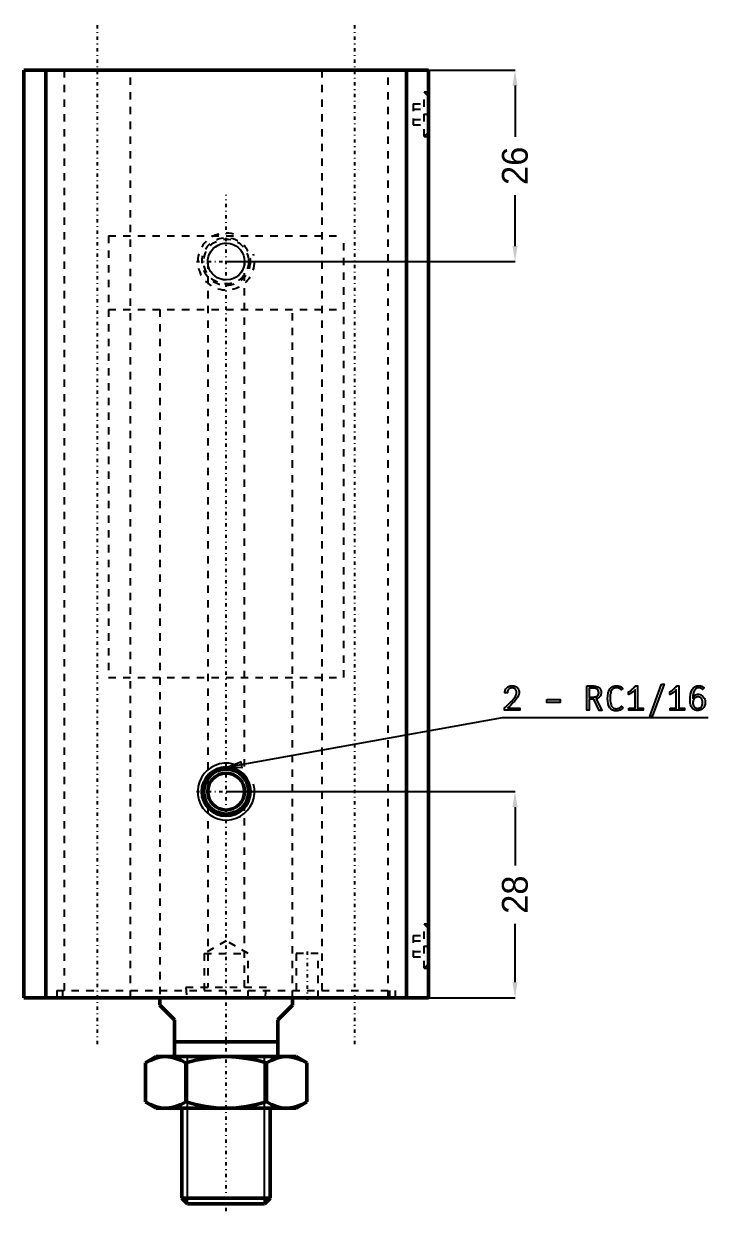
# Model space of a CAD drawing. Header units: millimetres. Extents: x -52 to 298, y -275 to 56.
# Drawn here: x -35.4 to 57.6, y -274.9 to -113.6 of the extents above; entities that cross this region are included whole.
import ezdxf

# ---------------------------------------------------------------- set-up
doc = ezdxf.new("R2010")
doc.units = ezdxf.units.MM
doc.linetypes.add('Center', pattern=[1.5, 0.45, -0.5, 0.05, -0.5])
doc.linetypes.add('Dashed', pattern=[2, 1, -1])
for name, color, linetype, lineweight in [('2d ConnectionPoints', 7, 'Continuous', 50), ('AM_0', 7, 'Continuous', 50), ('AM_5', 3, 'Continuous', 25), ('AM_7', 7, 'Center', 25), ('AM_9', 6, 'Dashed', 25)]:
    doc.layers.add(name, color=color, linetype=linetype, lineweight=lineweight)
doc.dimstyles.new('ISO-25', dxfattribs={"dimtxt": 2.5, "dimasz": 2.5, "dimexe": 1.25, "dimexo": 0.625, "dimtad": 1, "dimtxsty": 'Standard', "dimcen": 2.5, "dimadec": 0, "dimazin": 0, "dimtfac": 1, "dimtmove": 0, "dimatfit": 3, "dimfxl": 1, "dimarcsym": 0})

# ---------------------------------------------------------------- blocks, each defined once
blk = doc.blocks.new('1_JEXP_32_50ST_EX_rod_0_in_JEXP_FC_H_32_50ST_EX__0__4')
at = {"layer": 'AM_0'}
for p, q in [((-9, 0), (-9, -1)), ((9, -1), (9, 0)), ((-7, -3), (-9, -1)), ((9, -1), (7, -3)), ((-7, -8), (-7, -3)), ((7, -3), (7, -8)), ((-7, -6), (7, -6)), ((-9.5, -8), (-10.97, -8.85)), ((-9.5, -8), (9.5, -8)), ((10.97, -8.85), (9.5, -8)), ((-10.97, -8.85), (-10.97, -14.15)), ((-5.48, -8.85), (-5.48, -14.15)), ((5.48, -8.85), (5.48, -14.15)), ((10.97, -8.85), (10.97, -14.15)), ((-10.97, -14.15), (-9.5, -15)), ((9.5, -15), (10.97, -14.15)), ((-9.5, -15), (9.5, -15)), ((-6, -15), (-6, -27.23)), ((6, -27.23), (6, -15)), ((-6, -27.23), (-5.23, -28)), ((-6, -27.23), (6, -27.23)), ((5.23, -28), (6, -27.23)), ((-5.23, -28), (5.23, -28))]:
    blk.add_line(p, q, dxfattribs=at)
for points in [[(-8.23, -8), (-8.42, -8), (-9.06, -8.08), (-9.7, -8.26), (-10.34, -8.52), (-10.97, -8.85)], [(-5.48, -8.85), (-6.15, -8.5), (-6.83, -8.23), (-7.53, -8.06), (-8.23, -8)], [(0, -8), (-0.03, -8), (-1.4, -8.06), (-2.76, -8.23), (-4.13, -8.5), (-5.48, -8.85)], [(5.48, -8.85), (4.15, -8.5), (2.8, -8.23), (1.4, -8.06), (0, -8)], [(8.23, -8), (8.03, -8), (7.39, -8.08), (6.76, -8.26), (6.12, -8.52), (5.48, -8.85)], [(10.97, -8.85), (10.3, -8.5), (9.63, -8.23), (8.93, -8.06), (8.23, -8)], [(-10.97, -14.15), (-10.3, -14.5), (-9.63, -14.77), (-8.93, -14.94), (-8.23, -15)], [(-8.23, -15), (-8.03, -15), (-7.39, -14.92), (-6.76, -14.74), (-6.12, -14.48), (-5.48, -14.15)], [(-5.48, -14.15), (-4.15, -14.5), (-2.8, -14.77), (-1.4, -14.94), (0, -15)], [(0, -15), (0.03, -15), (1.4, -14.94), (2.76, -14.77), (4.13, -14.5), (5.48, -14.15)], [(5.48, -14.15), (6.15, -14.5), (6.83, -14.77), (7.53, -14.94), (8.23, -15)], [(8.23, -15), (8.42, -15), (9.06, -14.92), (9.7, -14.74), (10.34, -14.48), (10.97, -14.15)]]:
    blk.add_lwpolyline(points, dxfattribs=at)
at = {"layer": 'AM_5'}
for p, q in [((-5.23, -28), (-5.23, -8)), ((5.23, -28), (5.23, -8))]:
    blk.add_line(p, q, dxfattribs=at)
at = {"layer": 'AM_7'}
blk.add_line((0, -29), (0, 109.08), dxfattribs=at)
at = {"layer": 'AM_9'}
for p, q in [((-16, 103.5), (16, 103.5)), ((-16, 103.5), (-16, 93.5)), ((16, 93.5), (16, 103.5)), ((-16, 93.5), (16, 93.5)), ((-9, 93.5), (-9, 0)), ((9, 0), (9, 93.5))]:
    blk.add_line(p, q, dxfattribs=at)
blk = doc.blocks.new('2_JEXP_FC_H_32_50ST_body_0_in_JEXP_FC_H_32_50ST_EX__0__4')
at = {"layer": 'AM_0'}
for p, q in [((27.5, 126), (-27.5, 126)), ((-27.5, 126), (-27.5, 0)), ((-24.5, 126), (-24.5, 0)), ((24.5, 126), (24.5, 0)), ((27.5, 126), (27.5, 0)), ((27.5, 0), (-27.5, 0))]:
    blk.add_line(p, q, dxfattribs=at)
for radius in [3.26, 3.05, 2.5]:
    blk.add_circle((0, 28), radius, dxfattribs=at)
at = {"layer": 'AM_5', "linetype": 'Dashed'}
blk.add_arc((0, 100), 3.86, 75, 15, dxfattribs=at)
at = {"layer": 'AM_5'}
blk.add_arc((0, 28), 3.86, 75, 15, dxfattribs=at)
at = {"layer": 'AM_7'}
for p, q in [((-17.5, -6.3), (-17.5, 132.3)), ((17.5, -6.3), (17.5, 132.3)), ((26.87, 120), (27.53, 120)), ((-4.05, 100), (4.05, 100)), ((-4.05, 28), (4.05, 28)), ((26.87, 7), (27.53, 7)), ((11, 6.3), (11, -0.3))]:
    blk.add_line(p, q, dxfattribs=at)
at = {"layer": 'AM_9'}
for p, q in [((-22, 126), (-22, 0)), ((-13, 0), (-13, 126)), ((13, 126), (13, 0)), ((22, 0), (22, 126)), ((27.5, 123), (26.9, 123)), ((26.9, 117), (26.9, 123)), ((27.4, 122.5), (26.9, 123)), ((25.4, 121.44), (27.4, 121.44)), ((25.4, 121.44), (25.4, 118.56)), ((27.4, 117.5), (27.4, 122.5)), ((25.4, 120.72), (27.4, 120.72)), ((25.4, 119.28), (27.4, 119.28)), ((25.4, 118.56), (27.4, 118.56)), ((26.9, 117), (27.4, 117.5)), ((26.9, 117), (27.5, 117)), ((-16, 103.5), (16, 103.5)), ((-16, 103.5), (-16, 43.5)), ((16, 43.5), (16, 103.5)), ((-2.5, 99.91), (-2.5, 100)), ((-2.5, 100), (-2.5, 1.4)), ((2.5, 100), (2.5, 99.96)), ((2.5, 1.4), (2.5, 100)), ((-16, 43.5), (16, 43.5)), ((-9, 43.5), (-9, 0)), ((9, 0), (9, 43.5)), ((27.4, 9.5), (26.9, 10)), ((26.9, 4), (26.9, 10)), ((27.5, 10), (26.9, 10)), ((25.4, 8.44), (27.4, 8.44)), ((25.4, 8.44), (25.4, 5.56)), ((27.4, 4.5), (27.4, 9.5)), ((0, 7.73), (-3, 6)), ((3, 6), (0, 7.73)), ((25.4, 7.72), (27.4, 7.72)), ((-3, 6), (3, 6)), ((-3, 6), (-3, 0)), ((3, 0), (3, 6)), ((12.5, 6), (9.5, 6)), ((9.5, 6), (9.5, 0)), ((12.5, 0), (12.5, 6)), ((25.4, 6.28), (27.4, 6.28)), ((25.4, 5.56), (27.4, 5.56)), ((26.9, 4), (27.4, 4.5)), ((26.9, 4), (27.5, 4)), ((-23, 1), (23, 1)), ((-23, 1), (-23, 0)), ((-22.25, 1), (-22.25, 0)), ((5.5, 1.4), (-5.5, 1.4)), ((-5.5, 1.4), (-5.32, 0)), ((5.32, 0), (5.5, 1.4)), ((22.25, 0), (22.25, 1)), ((23, 0), (23, 1))]:
    blk.add_line(p, q, dxfattribs=at)
for points in [[(0, 97.5), (-0.41, 97.53), (-0.82, 97.64), (-1.2, 97.81), (-1.55, 98.04), (-1.85, 98.32), (-2.11, 98.66), (-2.3, 99.03), (-2.44, 99.44), (-2.5, 99.85), (-2.48, 100.28), (-2.41, 100.68), (-2.26, 101.07), (-2.05, 101.43), (-1.78, 101.75), (-1.47, 102.02), (-1.1, 102.24), (-0.71, 102.4), (-0.29, 102.48), (0.12, 102.5), (0.54, 102.44), (0.93, 102.32), (1.31, 102.13), (1.64, 101.89), (1.94, 101.58), (2.17, 101.24), (2.35, 100.85), (2.46, 100.45), (2.5, 100.02), (2.47, 99.61), (2.37, 99.2), (2.21, 98.82), (1.98, 98.47), (1.7, 98.16), (1.36, 97.9), (0.99, 97.71), (0.59, 97.57), (0, 97.5)], [(0.01, 97.5), (-0.21, 97.51), (-0.42, 97.54), (-0.48, 97.55)]]:
    blk.add_lwpolyline(points, dxfattribs=at)
for radius in [3.26, 3.05]:
    blk.add_circle((0, 100), radius, dxfattribs=at)
blk = doc.blocks.new('*D31')
at = {"layer": 'AM_5', "color": 0, "lineweight": -2}
for p, q in [((-7.89, -217.94), (31.36, -217.94)), ((31.36, -220.04), (31.36, -227.98)), ((31.36, -243.84), (31.36, -235.91)), ((-7.89, -245.94), (31.36, -245.94))]:
    blk.add_line(p, q, dxfattribs=at)
at = {"layer": 'AM_5', "color": 0}
for points in [[(31.71, -220.04), (31.01, -220.04), (31.36, -217.94)], [(31.01, -243.84), (31.71, -243.84), (31.36, -245.94)]]:
    blk.add_solid(points, dxfattribs=at)
at = {"layer": 'Defpoints', "color": 0}
for p in [(-7.89, -217.94), (-7.89, -245.94), (31.36, -245.94)]:
    blk.add_point(p, dxfattribs=at)
at = {"layer": 'AM_5', "color": 0, "insert": (31.36, -231.94), "char_height": 3.5, "attachment_point": 5, "rotation": 90}
blk.add_mtext('28', dxfattribs=at)
blk = doc.blocks.new('*D32')
at = {"layer": 'AM_5', "color": 0, "lineweight": -2}
for p, q in [((-7.89, -119.94), (31.36, -119.94)), ((31.36, -122.04), (31.36, -128.98)), ((31.36, -143.84), (31.36, -136.91)), ((-7.89, -145.94), (31.36, -145.94))]:
    blk.add_line(p, q, dxfattribs=at)
at = {"layer": 'AM_5', "color": 0}
for points in [[(31.71, -122.04), (31.01, -122.04), (31.36, -119.94)], [(31.01, -143.84), (31.71, -143.84), (31.36, -145.94)]]:
    blk.add_solid(points, dxfattribs=at)
at = {"layer": 'Defpoints', "color": 0}
for p in [(-7.89, -119.94), (31.36, -119.94), (-7.89, -145.94)]:
    blk.add_point(p, dxfattribs=at)
at = {"layer": 'AM_5', "color": 0, "insert": (31.36, -132.94), "char_height": 3.5, "attachment_point": 5, "rotation": 90}
blk.add_mtext('26', dxfattribs=at)

msp = doc.modelspace()

# ---------------------------------------------------------------- linework, layer by layer
at = {"layer": '2d ConnectionPoints'}
msp.add_point((-7.885, -245.942), dxfattribs=at)
at = {"layer": 'AM_5'}
for p, q in [((29.615, -207.942), (-7.885, -214.661)), ((57.615, -207.942), (29.615, -207.942))]:
    msp.add_line(p, q, dxfattribs=at)
for points in [[(30.067, -206.464), (30.067, -206.464), (30.217, -206.327), (30.431, -206.127), (30.431, -206.127), (30.631, -205.933), (30.757, -205.808), (30.757, -205.808), (30.877, -205.681), (31.05, -205.482), (31.05, -205.482), (31.213, -205.272), (31.316, -205.126), (31.316, -205.126), (31.407, -204.981), (31.506, -204.774), (31.506, -204.774), (31.559, -204.58), (31.569, -204.458), (31.569, -204.458), (31.566, -204.389), (31.55, -204.292), (31.55, -204.292), (31.519, -204.202), (31.492, -204.146), (31.492, -204.146), (31.458, -204.094), (31.4, -204.025), (31.4, -204.025), (31.331, -203.967), (31.279, -203.934), (31.279, -203.934), (31.223, -203.907), (31.135, -203.878), (31.135, -203.878), (31.041, -203.862), (30.975, -203.859), (30.975, -203.859), (30.902, -203.862), (30.799, -203.879), (30.799, -203.879), (30.703, -203.909), (30.643, -203.937), (30.643, -203.937), (30.587, -203.97), (30.513, -204.031), (30.513, -204.031), (30.451, -204.105), (30.416, -204.161), (30.416, -204.161), (30.386, -204.222), (30.354, -204.321), (30.354, -204.321), (30.337, -204.43), (30.334, -204.508), (29.992, -204.508), (29.992, -204.508), (29.998, -204.391), (30.025, -204.228), (30.025, -204.228), (30.077, -204.081), (30.124, -203.991), (30.124, -203.991), (30.181, -203.909), (30.279, -203.801), (30.279, -203.801), (30.394, -203.712), (30.48, -203.664), (30.48, -203.664), (30.572, -203.624), (30.716, -203.58), (30.716, -203.58), (30.869, -203.557), (30.975, -203.552), (30.975, -203.552), (31.075, -203.556), (31.219, -203.578), (31.219, -203.578), (31.357, -203.619), (31.446, -203.657), (31.446, -203.657), (31.53, -203.703), (31.643, -203.786), (31.643, -203.786), (31.74, -203.887), (31.795, -203.964), (31.795, -203.964), (31.842, -204.048), (31.893, -204.185), (31.893, -204.185), (31.921, -204.334), (31.926, -204.442), (31.926, -204.442), (31.918, -204.563), (31.878, -204.749), (31.878, -204.749), (31.802, -204.941), (31.733, -205.072), (31.733, -205.072), (31.653, -205.202), (31.523, -205.39), (31.523, -205.39), (31.382, -205.57), (31.281, -205.685), (31.281, -205.685), (31.173, -205.802), (30.991, -205.992), (30.991, -205.992), (30.786, -206.199), (30.636, -206.346), (30.395, -206.582), (32.024, -206.585), (32.024, -206.892), (29.947, -206.892), (29.947, -206.573), (30.067, -206.464)], [(41.106, -203.593), (42.066, -203.593), (42.066, -203.593), (42.165, -203.597), (42.31, -203.617), (42.31, -203.617), (42.453, -203.654), (42.546, -203.689), (42.546, -203.689), (42.636, -203.731), (42.758, -203.811), (42.758, -203.811), (42.866, -203.909), (42.929, -203.986), (42.929, -203.986), (42.984, -204.07), (43.043, -204.212), (43.043, -204.212), (43.075, -204.372), (43.081, -204.489), (43.081, -204.489), (43.073, -204.618), (43.034, -204.793), (43.034, -204.793), (42.961, -204.947), (42.894, -205.037), (42.894, -205.037), (42.815, -205.117), (42.679, -205.218), (42.679, -205.218), (42.523, -205.296), (42.407, -205.336), (43.163, -206.915), (42.794, -206.915), (42.057, -205.39), (42.007, -205.39), (41.443, -205.39), (41.443, -206.892), (41.106, -206.892), (41.106, -203.593)], [(41.907, -205.095), (41.907, -205.095), (42.003, -205.093), (42.137, -205.084), (42.137, -205.084), (42.257, -205.068), (42.33, -205.053), (42.33, -205.053), (42.397, -205.032), (42.489, -204.988), (42.489, -204.988), (42.57, -204.927), (42.618, -204.877), (42.618, -204.877), (42.658, -204.819), (42.702, -204.713), (42.702, -204.713), (42.726, -204.584), (42.73, -204.485), (42.73, -204.485), (42.722, -204.359), (42.678, -204.2), (42.678, -204.2), (42.597, -204.077), (42.522, -204.015), (42.522, -204.015), (42.435, -203.966), (42.288, -203.914), (42.288, -203.914), (42.123, -203.885), (42.002, -203.88), (41.443, -203.88), (41.443, -205.095), (41.907, -205.095)], [(45.107, -206.969), (45.107, -206.969), (44.885, -206.952), (44.596, -206.863), (44.596, -206.863), (44.359, -206.697), (44.231, -206.544), (44.231, -206.544), (44.126, -206.357), (44.013, -206.017), (44.013, -206.017), (43.952, -205.604), (43.94, -205.288), (43.94, -205.288), (43.953, -204.955), (44.018, -204.522), (44.018, -204.522), (44.14, -204.171), (44.253, -203.981), (44.253, -203.981), (44.389, -203.827), (44.633, -203.659), (44.633, -203.659), (44.926, -203.569), (45.148, -203.552), (45.148, -203.552), (45.361, -203.568), (45.642, -203.653), (45.642, -203.653), (45.877, -203.81), (46.008, -203.955), (45.79, -204.132), (45.79, -204.132), (45.728, -204.068), (45.635, -203.987), (45.635, -203.987), (45.539, -203.927), (45.475, -203.898), (45.475, -203.898), (45.41, -203.876), (45.317, -203.852), (45.317, -203.852), (45.228, -203.839), (45.171, -203.837), (45.171, -203.837), (45.042, -203.843), (44.869, -203.877), (44.869, -203.877), (44.722, -203.94), (44.637, -203.998), (44.637, -203.998), (44.563, -204.069), (44.469, -204.196), (44.469, -204.196), (44.395, -204.35), (44.358, -204.468), (44.358, -204.468), (44.328, -204.598), (44.295, -204.816), (44.295, -204.816), (44.278, -205.064), (44.275, -205.245), (44.275, -205.245), (44.283, -205.512), (44.325, -205.862), (44.325, -205.862), (44.404, -206.153), (44.477, -206.313), (44.477, -206.313), (44.568, -206.445), (44.74, -206.588), (44.74, -206.588), (44.957, -206.666), (45.125, -206.68), (45.125, -206.68), (45.302, -206.667), (45.531, -206.597), (45.531, -206.597), (45.717, -206.466), (45.817, -206.346), (46.019, -206.528), (46.019, -206.528), (45.896, -206.687), (45.655, -206.859), (45.655, -206.859), (45.348, -206.952), (45.107, -206.969)], [(46.84, -206.601), (47.677, -206.601), (47.677, -204.139), (47.677, -204.139), (47.632, -204.184), (47.556, -204.255), (47.556, -204.255), (47.47, -204.329), (47.407, -204.38), (47.407, -204.38), (47.341, -204.431), (47.242, -204.503), (47.242, -204.503), (47.142, -204.57), (47.075, -204.612), (47.075, -204.612), (47.009, -204.65), (46.918, -204.696), (46.918, -204.696), (46.836, -204.73), (46.786, -204.744), (46.786, -204.398), (46.786, -204.398), (46.848, -204.369), (46.946, -204.313), (46.946, -204.313), (47.049, -204.243), (47.121, -204.188), (47.121, -204.188), (47.194, -204.129), (47.299, -204.039), (47.299, -204.039), (47.4, -203.945), (47.466, -203.88), (47.466, -203.88), (47.528, -203.816), (47.611, -203.726), (47.611, -203.726), (47.682, -203.644), (47.723, -203.593), (48.014, -203.593), (48.014, -206.601), (48.774, -206.601), (48.774, -206.892), (46.84, -206.892), (46.84, -206.601)], [(51.267, -203.366), (51.613, -203.366), (50.016, -207.756), (49.67, -207.756), (51.267, -203.366)], [(52.44, -206.601), (53.277, -206.601), (53.277, -204.139), (53.277, -204.139), (53.232, -204.184), (53.156, -204.255), (53.156, -204.255), (53.07, -204.329), (53.007, -204.38), (53.007, -204.38), (52.941, -204.431), (52.842, -204.503), (52.842, -204.503), (52.742, -204.57), (52.675, -204.612), (52.675, -204.612), (52.609, -204.65), (52.518, -204.696), (52.518, -204.696), (52.436, -204.73), (52.386, -204.744), (52.386, -204.398), (52.386, -204.398), (52.448, -204.369), (52.546, -204.313), (52.546, -204.313), (52.649, -204.243), (52.721, -204.188), (52.721, -204.188), (52.794, -204.129), (52.899, -204.039), (52.899, -204.039), (53, -203.945), (53.066, -203.88), (53.066, -203.88), (53.128, -203.816), (53.211, -203.726), (53.211, -203.726), (53.282, -203.644), (53.323, -203.593), (53.614, -203.593), (53.614, -206.601), (54.374, -206.601), (54.374, -206.892), (52.44, -206.892), (52.44, -206.601)], [(56.191, -206.919), (56.191, -206.919), (56.037, -206.912), (55.832, -206.875), (55.832, -206.875), (55.658, -206.805), (55.56, -206.741), (55.56, -206.741), (55.474, -206.664), (55.366, -206.53), (55.366, -206.53), (55.284, -206.372), (55.242, -206.254), (55.242, -206.254), (55.211, -206.125), (55.176, -205.913), (55.176, -205.913), (55.157, -205.678), (55.154, -205.509), (55.154, -205.509), (55.165, -205.16), (55.222, -204.696), (55.222, -204.696), (55.329, -204.303), (55.428, -204.08), (55.428, -204.08), (55.55, -203.893), (55.781, -203.691), (55.781, -203.691), (56.068, -203.582), (56.291, -203.561), (56.291, -203.561), (56.399, -203.564), (56.545, -203.581), (56.545, -203.581), (56.676, -203.612), (56.753, -203.641), (56.753, -203.641), (56.825, -203.675), (56.925, -203.734), (56.925, -203.734), (57.017, -203.802), (57.074, -203.852), (56.824, -204.057), (56.824, -204.057), (56.791, -204.02), (56.733, -203.969), (56.733, -203.969), (56.665, -203.926), (56.613, -203.901), (56.613, -203.901), (56.557, -203.88), (56.465, -203.858), (56.465, -203.858), (56.364, -203.846), (56.291, -203.843), (56.291, -203.843), (56.176, -203.852), (56.024, -203.899), (56.024, -203.899), (55.894, -203.986), (55.821, -204.066), (55.821, -204.066), (55.758, -204.158), (55.678, -204.308), (55.678, -204.308), (55.618, -204.47), (55.588, -204.586), (55.588, -204.586), (55.564, -204.707), (55.534, -204.898), (55.534, -204.898), (55.511, -205.1), (55.5, -205.24), (55.5, -205.24), (55.55, -205.142), (55.636, -205.014), (55.636, -205.014), (55.734, -204.908), (55.806, -204.85), (55.806, -204.85), (55.882, -204.802), (56.006, -204.75), (56.006, -204.75), (56.141, -204.722), (56.237, -204.717), (56.237, -204.717), (56.349, -204.723), (56.508, -204.757), (56.508, -204.757), (56.655, -204.818), (56.746, -204.875), (56.746, -204.875), (56.83, -204.942), (56.942, -205.059), (56.942, -205.059), (57.035, -205.194), (57.086, -205.295), (57.086, -205.295), (57.129, -205.401), (57.176, -205.566), (57.176, -205.566), (57.201, -205.737), (57.206, -205.854), (57.206, -205.854), (57.201, -205.977), (57.173, -206.151), (57.173, -206.151), (57.122, -206.311), (57.075, -206.411), (57.075, -206.411), (57.019, -206.503), (56.919, -206.626), (56.919, -206.626), (56.801, -206.728), (56.712, -206.786), (56.712, -206.786), (56.617, -206.834), (56.466, -206.886), (56.466, -206.886), (56.304, -206.914), (56.191, -206.919)], [(35.67, -205.427), (37.49, -205.427), (37.49, -205.836), (35.67, -205.836), (35.67, -205.427)], [(56.196, -206.633), (56.196, -206.633), (56.278, -206.629), (56.391, -206.607), (56.391, -206.607), (56.493, -206.568), (56.554, -206.532), (56.554, -206.532), (56.61, -206.489), (56.683, -206.413), (56.683, -206.413), (56.743, -206.322), (56.776, -206.254), (56.776, -206.254), (56.803, -206.18), (56.832, -206.061), (56.832, -206.061), (56.848, -205.932), (56.851, -205.841), (56.851, -205.841), (56.848, -205.755), (56.833, -205.633), (56.833, -205.633), (56.806, -205.519), (56.78, -205.447), (56.78, -205.447), (56.749, -205.38), (56.692, -205.29), (56.692, -205.29), (56.622, -205.214), (56.569, -205.17), (56.569, -205.17), (56.51, -205.133), (56.412, -205.093), (56.412, -205.093), (56.302, -205.071), (56.223, -205.067), (56.223, -205.067), (56.141, -205.072), (56.025, -205.095), (56.025, -205.095), (55.92, -205.137), (55.856, -205.177), (55.856, -205.177), (55.796, -205.223), (55.718, -205.305), (55.718, -205.305), (55.652, -205.401), (55.616, -205.473), (55.616, -205.473), (55.585, -205.55), (55.552, -205.673), (55.552, -205.673), (55.535, -205.804), (55.531, -205.895), (55.531, -205.895), (55.534, -205.979), (55.551, -206.098), (55.551, -206.098), (55.581, -206.208), (55.609, -206.276), (55.609, -206.276), (55.643, -206.34), (55.704, -206.425), (55.704, -206.425), (55.778, -206.497), (55.835, -206.538), (55.835, -206.538), (55.897, -206.572), (56, -206.609), (56, -206.609), (56.114, -206.629), (56.196, -206.633)], [(-7.885, -214.661), (-5.892, -213.878), (-5.744, -214.704), (-7.885, -214.661)]]:
    msp.add_lwpolyline(points, dxfattribs=at)

# ---------------------------------------------------------------- block references
for name in ['2_JEXP_FC_H_32_50ST_body_0_in_JEXP_FC_H_32_50ST_EX__0__4', '1_JEXP_32_50ST_EX_rod_0_in_JEXP_FC_H_32_50ST_EX__0__4']:
    msp.add_blockref(name, (-7.885, -245.942))

# ---------------------------------------------------------------- dimensions: what is measured, and where the dimension line sits
for base, p1, p2, text, picture, middle in [((31.365, -119.942), (-7.885, -145.942), (-7.885, -119.942), '26', '*D32', (31.365, -132.942)), ((31.365, -245.942), (-7.885, -217.942), (-7.885, -245.942), '28', '*D31', (31.365, -231.942))]:
    dim = msp.add_linear_dim(base=base, p1=p1, p2=p2, angle=90, text=text, dimstyle='ISO-25', override={"dimtxt": 3.5, "dimasz": 2.1, "dimexe": 0, "dimexo": 0, "dimgap": 1.05}, dxfattribs=at)
    dim.commit()
    dim.dimension.update_dxf_attribs({"geometry": picture, "text_midpoint": middle, "dimtype": 160, "text_rotation": 90})

doc.saveas('drawing.dxf')
